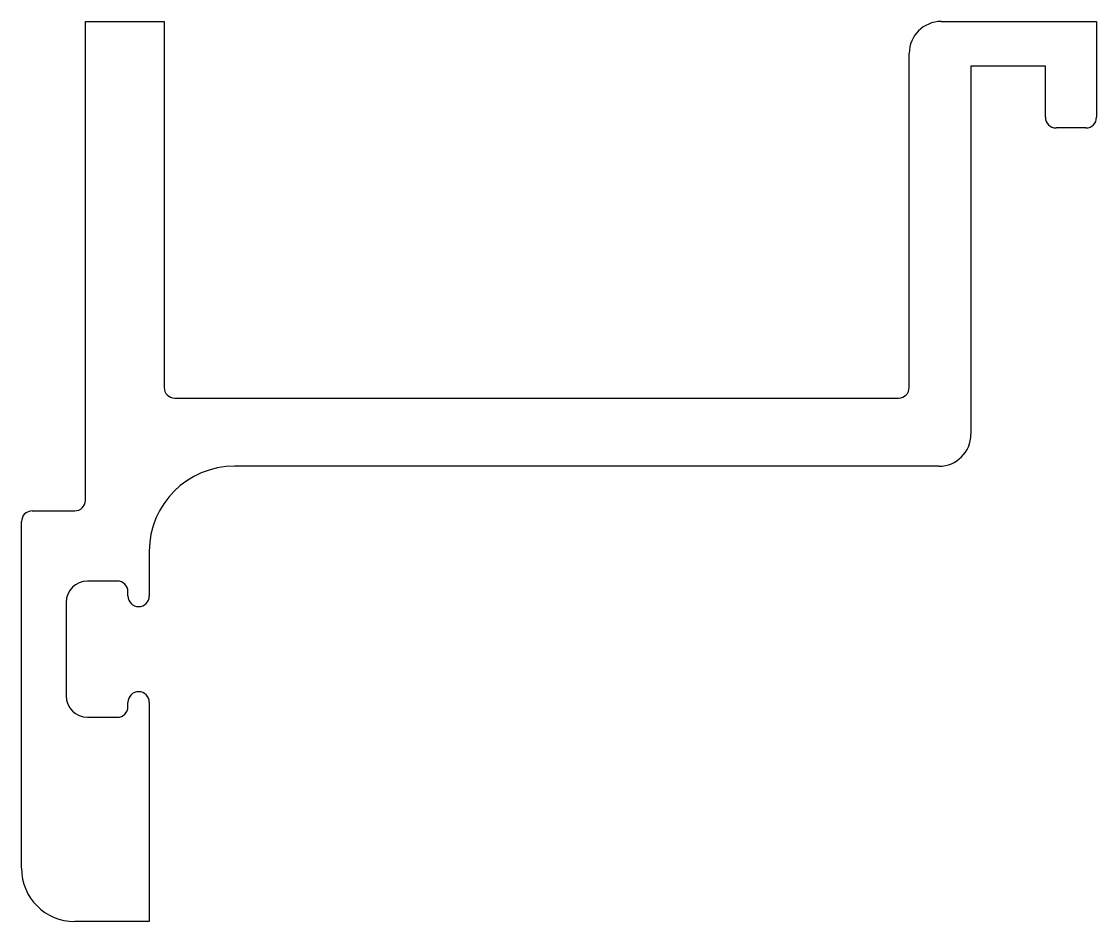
# Model space of a CAD drawing. Extents: x 64.3 to 114.8, y 23.9 to 66.2.
import ezdxf

# ---------------------------------------------------------------- set-up
doc = ezdxf.new("R2010")
doc.units = 0
doc.layers.add('PARÇA', color=7, linetype='CONTINUOUS')

msp = doc.modelspace()

# ---------------------------------------------------------------- linework, layer by layer
at = {"layer": 'PARÇA'}
for p, q in [((67.278, 43.712), (67.278, 66.212)), ((67.278, 66.212), (70.978, 66.212)), ((70.978, 66.212), (70.978, 49.012)), ((107.478, 66.212), (114.778, 66.212)), ((114.778, 66.212), (114.778, 61.712)), ((105.978, 49.012), (105.978, 64.712)), ((112.378, 64.112), (108.878, 64.112)), ((108.878, 64.112), (108.878, 46.812)), ((112.378, 61.712), (112.378, 64.112)), ((114.278, 61.212), (112.878, 61.212)), ((71.478, 48.512), (105.478, 48.512)), ((107.378, 45.312), (74.278, 45.312)), ((64.778, 43.212), (66.778, 43.212)), ((64.278, 26.412), (64.278, 42.712)), ((70.278, 41.312), (70.278, 39.212)), ((68.778, 39.912), (67.378, 39.912)), ((69.278, 39.212), (69.278, 39.412)), ((66.378, 38.912), (66.378, 34.512)), ((69.278, 34.012), (69.278, 34.212)), ((70.278, 34.212), (70.278, 23.912)), ((67.378, 33.512), (68.778, 33.512)), ((70.278, 23.912), (66.778, 23.912))]:
    msp.add_line(p, q, dxfattribs=at)
for centre, radius, start, end in [((107.478, 64.712), 1.5, 90, 180), ((112.878, 61.712), 0.5, 180, 270), ((114.278, 61.712), 0.5, 270, 0), ((71.478, 49.012), 0.5, 180, 270), ((105.478, 49.012), 0.5, 270, 360), ((107.378, 46.812), 1.5, 270, 0), ((74.278, 41.312), 4, 90, 180), ((66.778, 43.712), 0.5, 270, 0), ((64.778, 42.712), 0.5, 90, 180), ((67.378, 38.912), 1, 90, 180), ((68.778, 39.412), 0.5, 0, 90), ((69.778, 39.212), 0.5, 180, 0), ((67.378, 34.512), 1, 180, 270), ((69.778, 34.212), 0.5, 0, 180), ((68.778, 34.012), 0.5, 270, 0), ((66.778, 26.412), 2.5, 180, 270)]:
    msp.add_arc(centre, radius, start, end, dxfattribs=at)

doc.saveas('drawing.dxf')
